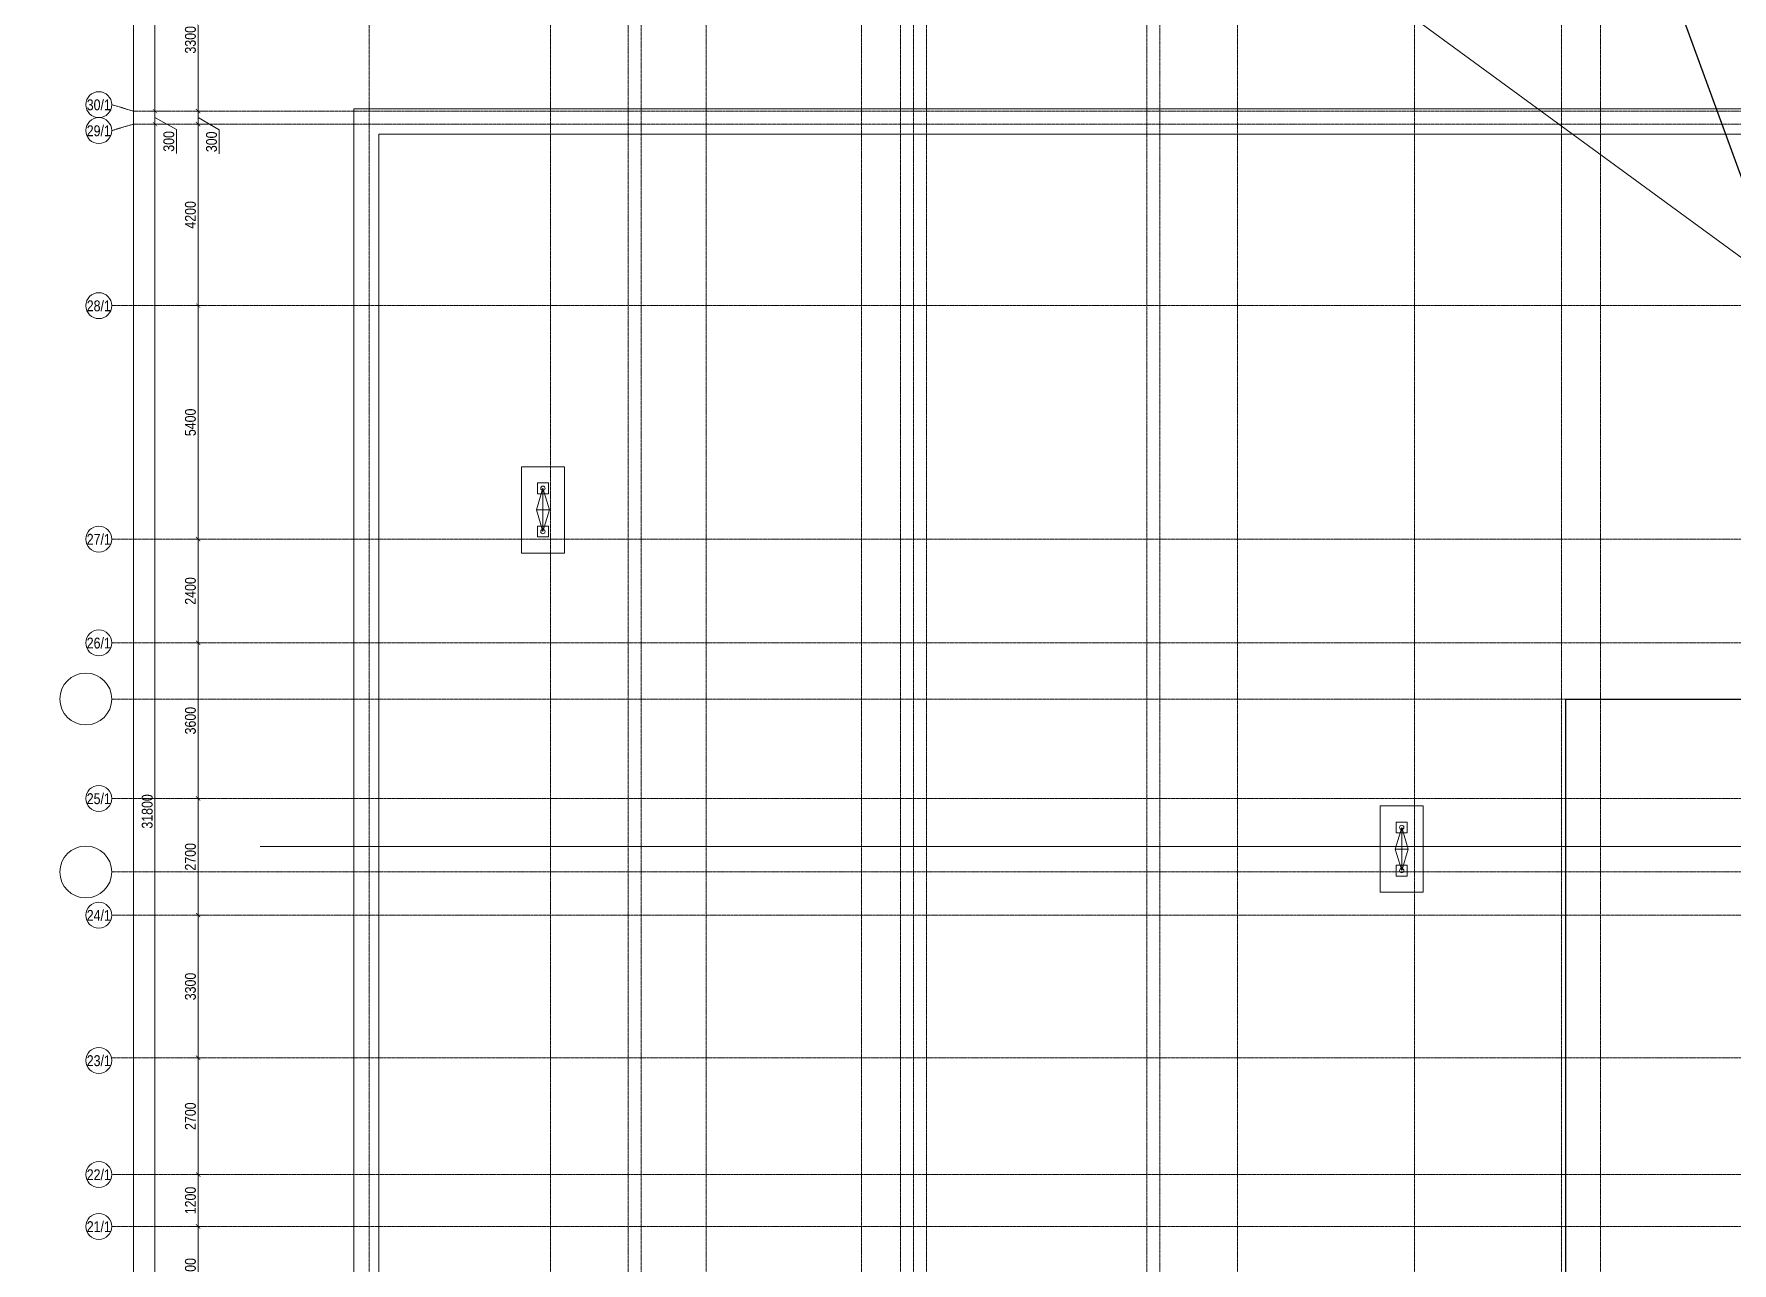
# Model space of a CAD drawing. Header units: millimetres. Extents: x -65509 to 912790, y 446 to 713294.
# Drawn here: x 381846 to 421146, y 580437 to 608868 of the extents above; entities that cross this region are included whole.
import ezdxf
from ezdxf import colors
from ezdxf.entities.mleader import LeaderData, LeaderLine
from ezdxf.enums import TextEntityAlignment as Align
from ezdxf.math import Vec2, Vec3

# ---------------------------------------------------------------- set-up
doc = ezdxf.new("R2010")
doc.units = ezdxf.units.MM
doc.linetypes.add('CENTER2', pattern=[28.575, 19.05, -3.175, 3.175, -3.175])
doc.linetypes.add('DASHED', pattern=[19.05, 12.7, -6.35])
doc.layers.get('Defpoints').update_dxf_attribs({"color": 250})
doc.layers.add('АР_Делит', color=250, linetype='Continuous', lineweight=0, plot=False)
for name, color, linetype, lineweight in [('АР_Разрезы марка', 7, 'Continuous', 13), ('АР_ФАСАД', 250, 'Continuous', 9), ('РД_Воронки с кровли', 250, 'Continuous', 18), ('РД_Оси_100', 250, 'Continuous', 0), ('РД_Оси_размер', 250, 'Continuous', 0)]:
    doc.layers.add(name, color=color, linetype=linetype, lineweight=lineweight)
doc.styles.add('style1', font='ARIALN.TTF')
doc.styles.add('ккк', font='isocpeur.ttf', dxfattribs={"width": 0.85, "oblique": 15})
doc.dimstyles.new('Dim100_ареал', dxfattribs={"dimscale": 100, "dimtxt": 2.5, "dimasz": 1, "dimexe": 1, "dimexo": 1, "dimgap": 0.5, "dimtad": 1, "dimzin": 12, "dimdsep": 46, "dimtxsty": 'style1', "dimblk": 'ARCHTICK', "dimcen": 1, "dimdle": 1, "dimclrd": 256, "dimclre": 256, "dimaunit": 1, "dimadec": 0, "dimazin": 3, "dimtfac": 1, "dimtmove": 1, "dimatfit": 3, "dimldrblk": 'OPEN30', "dimfxl": 4, "dimfxlon": 1, "dimtolj": 1, "dimtzin": 0, "dimlwd": 9, "dimlwe": 9, "dimarcsym": 0})

# ---------------------------------------------------------------- blocks, each defined once
blk = doc.blocks.new('_DotSmall')
at = {"color": 0, "linetype": 'ByBlock', "const_width": 0.5}
blk.add_lwpolyline([(-0.0625, 0, 1), (0.0625, 0, 1)], format="xyb", close=True, dxfattribs=at)
blk = doc.blocks.new('A-iden')
at = {"linetype": 'Continuous', "lineweight": 5}
blk.add_circle((0, -4), 3, dxfattribs=at)
at = {"color": 0, "linetype": 'Continuous', "lineweight": 20, "style": 'ккк', "width": 0.85}
blk.add_attdef('ID', text='', height=8, dxfattribs=at).set_placement((0.31, -3.85), align=Align.MIDDLE_CENTER)
blk = doc.blocks.new('_ArchTick')
at = {"color": 0, "linetype": 'ByBlock', "const_width": 0.15}
blk.add_lwpolyline([(-0.5, -0.5), (0.5, 0.5)], dxfattribs=at)
blk = doc.blocks.new('*D245')
at = {"layer": 'Defpoints', "color": 0, "transparency": 16777216}
for p in [(-5455, 134700), (-2955, 134700), (-2955, 0)]:
    blk.add_point(p, dxfattribs=at)
at = {"layer": 'РД_Оси_размер', "color": 0, "lineweight": 5, "transparency": 16777216}
for p, q in [((-5255, 134700), (-5555, 134700)), ((-5455, -100), (-5455, 134800)), ((-5255, 0), (-5555, 0))]:
    blk.add_line(p, q, dxfattribs=at)
at = {"layer": 'РД_Оси_размер', "color": 0, "lineweight": 5, "transparency": 16777216, "xscale": 100, "yscale": 100, "zscale": 100}
for p, rotation in [((-5455, 134700), 90), ((-5455, 0), 270)]:
    blk.add_blockref('_ArchTick', p, dxfattribs=dict(at, rotation=rotation))
at = {"layer": 'РД_Оси_размер', "color": 0, "transparency": 16777216, "insert": (-5633, 67350), "char_height": 250, "attachment_point": 5, "rotation": 90, "style": 'style1'}
blk.add_mtext('\\A1;134700', dxfattribs=at)
blk = doc.blocks.new('_Open30')
at = {"color": 0, "linetype": 'ByBlock', "lineweight": -2}
for p, q in [((-1, 0.27), (0, 0)), ((0, 0), (-1, -0.27)), ((0, 0), (-1, 0))]:
    blk.add_line(p, q, dxfattribs=at)
blk = doc.blocks.new('*D263')
at = {"layer": 'Defpoints', "color": 0, "transparency": 16777216}
for p in [(-3955, 75000), (-2955, 75000), (-2955, 72900)]:
    blk.add_point(p, dxfattribs=at)
at = {"layer": 'РД_Оси_размер', "color": 0, "lineweight": 5, "transparency": 16777216}
for p, q in [((-3955, 72800), (-3955, 75100)), ((-3755, 75000), (-4055, 75000)), ((-3755, 72900), (-4055, 72900))]:
    blk.add_line(p, q, dxfattribs=at)
at = {"layer": 'РД_Оси_размер', "color": 0, "lineweight": 5, "transparency": 16777216, "xscale": 100, "yscale": 100, "zscale": 100}
for p, rotation in [((-3955, 75000), 90), ((-3955, 72900), 270)]:
    blk.add_blockref('_ArchTick', p, dxfattribs=dict(at, rotation=rotation))
at = {"layer": 'РД_Оси_размер', "color": 0, "transparency": 16777216, "insert": (-4133, 73950), "char_height": 250, "attachment_point": 5, "rotation": 90, "style": 'style1'}
blk.add_mtext('\\A1;2100', dxfattribs=at)
blk = doc.blocks.new('*D264')
at = {"layer": 'Defpoints', "color": 0, "transparency": 16777216}
for p in [(-3955, 76200), (-2955, 76200), (-2955, 75000)]:
    blk.add_point(p, dxfattribs=at)
at = {"layer": 'РД_Оси_размер', "color": 0, "lineweight": 5, "transparency": 16777216}
for p, q in [((-3955, 74900), (-3955, 76300)), ((-3755, 76200), (-4055, 76200)), ((-3755, 75000), (-4055, 75000))]:
    blk.add_line(p, q, dxfattribs=at)
at = {"layer": 'РД_Оси_размер', "color": 0, "lineweight": 5, "transparency": 16777216, "xscale": 100, "yscale": 100, "zscale": 100}
for p, rotation in [((-3955, 76200), 90), ((-3955, 75000), 270)]:
    blk.add_blockref('_ArchTick', p, dxfattribs=dict(at, rotation=rotation))
at = {"layer": 'РД_Оси_размер', "color": 0, "transparency": 16777216, "insert": (-4133, 75600), "char_height": 250, "attachment_point": 5, "rotation": 90, "style": 'style1'}
blk.add_mtext('\\A1;1200', dxfattribs=at)
blk = doc.blocks.new('*D265')
at = {"layer": 'Defpoints', "color": 0, "transparency": 16777216}
for p in [(-3955, 78900), (-2955, 78900), (-2955, 76200)]:
    blk.add_point(p, dxfattribs=at)
at = {"layer": 'РД_Оси_размер', "color": 0, "lineweight": 5, "transparency": 16777216}
for p, q in [((-3955, 76100), (-3955, 79000)), ((-3755, 78900), (-4055, 78900)), ((-3755, 76200), (-4055, 76200))]:
    blk.add_line(p, q, dxfattribs=at)
at = {"layer": 'РД_Оси_размер', "color": 0, "lineweight": 5, "transparency": 16777216, "xscale": 100, "yscale": 100, "zscale": 100}
for p, rotation in [((-3955, 78900), 90), ((-3955, 76200), 270)]:
    blk.add_blockref('_ArchTick', p, dxfattribs=dict(at, rotation=rotation))
at = {"layer": 'РД_Оси_размер', "color": 0, "transparency": 16777216, "insert": (-4133, 77550), "char_height": 250, "attachment_point": 5, "rotation": 90, "style": 'style1'}
blk.add_mtext('\\A1;2700', dxfattribs=at)
blk = doc.blocks.new('*D266')
at = {"layer": 'Defpoints', "color": 0, "transparency": 16777216}
for p in [(-3955, 82200), (-2955, 82200), (-2955, 78900)]:
    blk.add_point(p, dxfattribs=at)
at = {"layer": 'РД_Оси_размер', "color": 0, "lineweight": 5, "transparency": 16777216}
for p, q in [((-3755, 82200), (-4055, 82200)), ((-3955, 78800), (-3955, 82300)), ((-3755, 78900), (-4055, 78900))]:
    blk.add_line(p, q, dxfattribs=at)
at = {"layer": 'РД_Оси_размер', "color": 0, "lineweight": 5, "transparency": 16777216, "xscale": 100, "yscale": 100, "zscale": 100}
for p, rotation in [((-3955, 82200), 90), ((-3955, 78900), 270)]:
    blk.add_blockref('_ArchTick', p, dxfattribs=dict(at, rotation=rotation))
at = {"layer": 'РД_Оси_размер', "color": 0, "transparency": 16777216, "insert": (-4133, 80550), "char_height": 250, "attachment_point": 5, "rotation": 90, "style": 'style1'}
blk.add_mtext('\\A1;3300', dxfattribs=at)
blk = doc.blocks.new('*D267')
at = {"layer": 'Defpoints', "color": 0, "transparency": 16777216}
for p in [(-3955, 84900), (-2955, 84900), (-2955, 82200)]:
    blk.add_point(p, dxfattribs=at)
at = {"layer": 'РД_Оси_размер', "color": 0, "lineweight": 5, "transparency": 16777216}
for p, q in [((-3755, 84900), (-4055, 84900)), ((-3955, 82100), (-3955, 85000)), ((-3755, 82200), (-4055, 82200))]:
    blk.add_line(p, q, dxfattribs=at)
at = {"layer": 'РД_Оси_размер', "color": 0, "lineweight": 5, "transparency": 16777216, "xscale": 100, "yscale": 100, "zscale": 100}
for p, rotation in [((-3955, 84900), 90), ((-3955, 82200), 270)]:
    blk.add_blockref('_ArchTick', p, dxfattribs=dict(at, rotation=rotation))
at = {"layer": 'РД_Оси_размер', "color": 0, "transparency": 16777216, "insert": (-4133, 83550), "char_height": 250, "attachment_point": 5, "rotation": 90, "style": 'style1'}
blk.add_mtext('\\A1;2700', dxfattribs=at)
blk = doc.blocks.new('*D268')
at = {"layer": 'Defpoints', "color": 0, "transparency": 16777216}
for p in [(-3955, 88500), (-2955, 88500), (-2955, 84900)]:
    blk.add_point(p, dxfattribs=at)
at = {"layer": 'РД_Оси_размер', "color": 0, "lineweight": 5, "transparency": 16777216}
for p, q in [((-3755, 88500), (-4055, 88500)), ((-3955, 84800), (-3955, 88600)), ((-3755, 84900), (-4055, 84900))]:
    blk.add_line(p, q, dxfattribs=at)
at = {"layer": 'РД_Оси_размер', "color": 0, "lineweight": 5, "transparency": 16777216, "xscale": 100, "yscale": 100, "zscale": 100}
for p, rotation in [((-3955, 88500), 90), ((-3955, 84900), 270)]:
    blk.add_blockref('_ArchTick', p, dxfattribs=dict(at, rotation=rotation))
at = {"layer": 'РД_Оси_размер', "color": 0, "transparency": 16777216, "insert": (-4133, 86700), "char_height": 250, "attachment_point": 5, "rotation": 90, "style": 'style1'}
blk.add_mtext('\\A1;3600', dxfattribs=at)
blk = doc.blocks.new('*D269')
at = {"layer": 'Defpoints', "color": 0, "transparency": 16777216}
for p in [(-3955, 90900), (-2955, 90900), (-2955, 88500)]:
    blk.add_point(p, dxfattribs=at)
at = {"layer": 'РД_Оси_размер', "color": 0, "lineweight": 5, "transparency": 16777216}
for p, q in [((-3755, 90900), (-4055, 90900)), ((-3955, 88400), (-3955, 91000)), ((-3755, 88500), (-4055, 88500))]:
    blk.add_line(p, q, dxfattribs=at)
at = {"layer": 'РД_Оси_размер', "color": 0, "lineweight": 5, "transparency": 16777216, "xscale": 100, "yscale": 100, "zscale": 100}
for p, rotation in [((-3955, 90900), 90), ((-3955, 88500), 270)]:
    blk.add_blockref('_ArchTick', p, dxfattribs=dict(at, rotation=rotation))
at = {"layer": 'РД_Оси_размер', "color": 0, "transparency": 16777216, "insert": (-4133, 89700), "char_height": 250, "attachment_point": 5, "rotation": 90, "style": 'style1'}
blk.add_mtext('\\A1;2400', dxfattribs=at)
blk = doc.blocks.new('*D270')
at = {"layer": 'Defpoints', "color": 0, "transparency": 16777216}
for p in [(-3955, 96300), (-2955, 96300), (-2955, 90900)]:
    blk.add_point(p, dxfattribs=at)
at = {"layer": 'РД_Оси_размер', "color": 0, "lineweight": 5, "transparency": 16777216}
for p, q in [((-3755, 96300), (-4055, 96300)), ((-3955, 90800), (-3955, 96400)), ((-3755, 90900), (-4055, 90900))]:
    blk.add_line(p, q, dxfattribs=at)
at = {"layer": 'РД_Оси_размер', "color": 0, "lineweight": 5, "transparency": 16777216, "xscale": 100, "yscale": 100, "zscale": 100}
for p, rotation in [((-3955, 96300), 90), ((-3955, 90900), 270)]:
    blk.add_blockref('_ArchTick', p, dxfattribs=dict(at, rotation=rotation))
at = {"layer": 'РД_Оси_размер', "color": 0, "transparency": 16777216, "insert": (-4133, 93600), "char_height": 250, "attachment_point": 5, "rotation": 90, "style": 'style1'}
blk.add_mtext('\\A1;5400', dxfattribs=at)
blk = doc.blocks.new('*D271')
at = {"layer": 'Defpoints', "color": 0, "transparency": 16777216}
for p in [(-3955, 100500), (-2955, 100500), (-2955, 96300)]:
    blk.add_point(p, dxfattribs=at)
at = {"layer": 'РД_Оси_размер', "color": 0, "lineweight": 5, "transparency": 16777216}
for p, q in [((-3755, 100500), (-4055, 100500)), ((-3955, 96200), (-3955, 100600)), ((-3755, 96300), (-4055, 96300))]:
    blk.add_line(p, q, dxfattribs=at)
at = {"layer": 'РД_Оси_размер', "color": 0, "lineweight": 5, "transparency": 16777216, "xscale": 100, "yscale": 100, "zscale": 100}
for p, rotation in [((-3955, 100500), 90), ((-3955, 96300), 270)]:
    blk.add_blockref('_ArchTick', p, dxfattribs=dict(at, rotation=rotation))
at = {"layer": 'РД_Оси_размер', "color": 0, "transparency": 16777216, "insert": (-4133, 98400), "char_height": 250, "attachment_point": 5, "rotation": 90, "style": 'style1'}
blk.add_mtext('\\A1;4200', dxfattribs=at)
blk = doc.blocks.new('*D272')
at = {"layer": 'Defpoints', "color": 0, "transparency": 16777216}
for p in [(-3955, 100800), (-2955, 100800), (-2955, 100500)]:
    blk.add_point(p, dxfattribs=at)
at = {"layer": 'РД_Оси_размер', "color": 0, "lineweight": 5, "transparency": 16777216}
for p, q in [((-3755, 100800), (-4055, 100800)), ((-3955, 100400), (-3955, 100900)), ((-3955, 100650), (-3467, 100366)), ((-3755, 100500), (-4055, 100500)), ((-3467, 100366), (-3467, 99814))]:
    blk.add_line(p, q, dxfattribs=at)
at = {"layer": 'РД_Оси_размер', "color": 0, "lineweight": 5, "transparency": 16777216, "xscale": 100, "yscale": 100, "zscale": 100}
for p, rotation in [((-3955, 100800), 90), ((-3955, 100500), 270)]:
    blk.add_blockref('_ArchTick', p, dxfattribs=dict(at, rotation=rotation))
at = {"layer": 'РД_Оси_размер', "color": 0, "transparency": 16777216, "insert": (-3645, 100090), "char_height": 250, "attachment_point": 5, "rotation": 90, "style": 'style1'}
blk.add_mtext('\\A1;300', dxfattribs=at)
blk = doc.blocks.new('*D273')
at = {"layer": 'Defpoints', "color": 0, "transparency": 16777216}
for p in [(-3955, 104100), (-2955, 104100), (-2955, 100800)]:
    blk.add_point(p, dxfattribs=at)
at = {"layer": 'РД_Оси_размер', "color": 0, "lineweight": 5, "transparency": 16777216}
for p, q in [((-3955, 100700), (-3955, 104200)), ((-3755, 104100), (-4055, 104100)), ((-3755, 100800), (-4055, 100800))]:
    blk.add_line(p, q, dxfattribs=at)
at = {"layer": 'РД_Оси_размер', "color": 0, "lineweight": 5, "transparency": 16777216, "xscale": 100, "yscale": 100, "zscale": 100}
for p, rotation in [((-3955, 104100), 90), ((-3955, 100800), 270)]:
    blk.add_blockref('_ArchTick', p, dxfattribs=dict(at, rotation=rotation))
at = {"layer": 'РД_Оси_размер', "color": 0, "transparency": 16777216, "insert": (-4133, 102450), "char_height": 250, "attachment_point": 5, "rotation": 90, "style": 'style1'}
blk.add_mtext('\\A1;3300', dxfattribs=at)
blk = doc.blocks.new('*D238')
at = {"layer": 'Defpoints', "color": 0, "transparency": 16777216}
for p in [(-4955, 100500), (-2955, 100500), (-2955, 68700)]:
    blk.add_point(p, dxfattribs=at)
at = {"layer": 'РД_Оси_размер', "color": 0, "lineweight": 5, "transparency": 16777216}
for p, q in [((-4755, 100500), (-5055, 100500)), ((-4955, 68600), (-4955, 100600)), ((-4755, 68700), (-5055, 68700))]:
    blk.add_line(p, q, dxfattribs=at)
at = {"layer": 'РД_Оси_размер', "color": 0, "lineweight": 5, "transparency": 16777216, "xscale": 100, "yscale": 100, "zscale": 100}
for p, rotation in [((-4955, 100500), 90), ((-4955, 68700), 270)]:
    blk.add_blockref('_ArchTick', p, dxfattribs=dict(at, rotation=rotation))
at = {"layer": 'РД_Оси_размер', "color": 0, "transparency": 16777216, "insert": (-5133, 84600), "char_height": 250, "attachment_point": 5, "rotation": 90, "style": 'style1'}
blk.add_mtext('\\A1;31800', dxfattribs=at)
blk = doc.blocks.new('*D239')
at = {"layer": 'Defpoints', "color": 0, "transparency": 16777216}
for p in [(-4955, 100800), (-2955, 100800), (-2955, 100500)]:
    blk.add_point(p, dxfattribs=at)
at = {"layer": 'РД_Оси_размер', "color": 0, "lineweight": 5, "transparency": 16777216}
for p, q in [((-4755, 100800), (-5055, 100800)), ((-4955, 100400), (-4955, 100900)), ((-4955, 100650), (-4455, 100376)), ((-4755, 100500), (-5055, 100500)), ((-4455, 100376), (-4455, 99823))]:
    blk.add_line(p, q, dxfattribs=at)
at = {"layer": 'РД_Оси_размер', "color": 0, "lineweight": 5, "transparency": 16777216, "xscale": 100, "yscale": 100, "zscale": 100}
for p, rotation in [((-4955, 100800), 90), ((-4955, 100500), 270)]:
    blk.add_blockref('_ArchTick', p, dxfattribs=dict(at, rotation=rotation))
at = {"layer": 'РД_Оси_размер', "color": 0, "transparency": 16777216, "insert": (-4633, 100100), "char_height": 250, "attachment_point": 5, "rotation": 90, "style": 'style1'}
blk.add_mtext('\\A1;300', dxfattribs=at)
blk = doc.blocks.new('*D240')
at = {"layer": 'Defpoints', "color": 0, "transparency": 16777216}
for p in [(-4955, 134700), (-2955, 134700), (-2955, 100800)]:
    blk.add_point(p, dxfattribs=at)
at = {"layer": 'РД_Оси_размер', "color": 0, "lineweight": 5, "transparency": 16777216}
for p, q in [((-4755, 134700), (-5055, 134700)), ((-4955, 100700), (-4955, 134800)), ((-4755, 100800), (-5055, 100800))]:
    blk.add_line(p, q, dxfattribs=at)
at = {"layer": 'РД_Оси_размер', "color": 0, "lineweight": 5, "transparency": 16777216, "xscale": 100, "yscale": 100, "zscale": 100}
for p, rotation in [((-4955, 134700), 90), ((-4955, 100800), 270)]:
    blk.add_blockref('_ArchTick', p, dxfattribs=dict(at, rotation=rotation))
at = {"layer": 'РД_Оси_размер', "color": 0, "transparency": 16777216, "insert": (-5133, 117750), "char_height": 250, "attachment_point": 5, "rotation": 90, "style": 'style1'}
blk.add_mtext('\\A1;33900', dxfattribs=at)
blk = doc.blocks.new('A$Cd58bfb5e')
at = {"layer": 'РД_Воронки с кровли', "lineweight": 0, "ltscale": 2}
for p, q in [((-500, 0), (0, 150)), ((500, 0), (-500, 0)), ((0, 150), (500, 0)), ((0, -150), (0, 150)), ((500, 0), (0, -150)), ((0, -150), (-500, 0))]:
    blk.add_line(p, q, dxfattribs=at)
at = {"layer": 'РД_Воронки с кровли'}
for points in [[(1000, 500), (1000, -500), (-1000, -500), (-1000, 500)], [(625, -125), (625, 125), (375, 125), (375, -125)]]:
    blk.add_lwpolyline(points, close=True, dxfattribs=at)
at = {"layer": 'РД_Воронки с кровли', "linetype": 'Continuous', "lineweight": 0}
blk.add_lwpolyline([(-625, -125), (-375, -125), (-375, 125), (-625, 125)], close=True, dxfattribs=at)
at = {"layer": 'РД_Воронки с кровли', "lineweight": 0}
for centre in [(-500, 0), (500, 0)]:
    blk.add_circle(centre, 50, dxfattribs=at)
blk = doc.blocks.new('воронки с кровли')
at = {"layer": 'РД_Воронки с кровли', "lineweight": 70, "rotation": 270}
for p in [(-227426, 283848), (-207551, 276003)]:
    blk.add_blockref('A$Cd58bfb5e', p, dxfattribs=at)
blk = doc.blocks.new('СОШ_2200_АР_ОСИ_М100_28.05.24')
at = {"layer": 'АР_Делит', "linetype": 'CENTER2'}
for p, q in [((-5954.958, 87200), (47367.08, 87200)), ((-5954.958, 83200), (47367.08, 83200))]:
    blk.add_line(p, q, dxfattribs=at)
at = {"layer": 'АР_Делит', "color": 5, "linetype": 'DASHED'}
blk.add_lwpolyline([(114955, 135155), (114955, -355), (93595.036, -355), (93595.036, 13855), (94145, 13855), (94145, 68320), (66055, 68320), (66055, 13857.73), (83455, 13857.73), (83455, -355), (45245, -355), (45245, 13145), (44695, 13145), (44695, 26755), (45245, 26755), (45245, 68320), (20455, 68320), (20455, 26755), (27955, 26755), (27955, 13145), (-355, 13145), (-355, 100855), (37145, 100855), (37145, 129155)], dxfattribs=at)
at = {"layer": 'АР_Делит'}
for centre in [(-6554.958, 87200), (-6554.958, 83200)]:
    blk.add_circle(centre, 600, dxfattribs=at)
at = {"layer": 'РД_Оси_100', "linetype": 'CENTER2'}
for p, q in [((0, -6155), (0, 139938.679)), ((4200, -6155), (4200, 139938.679)), ((20100, -6155), (20100, 139938.679)), ((27600, -6155), (27600, 139938.679)), ((-5954.958, 96300), (119910, 96300)), ((-5954.958, 90900), (119910, 90900)), ((-5954.958, 88500), (119910, 88500)), ((-5954.958, 84900), (119910, 84900)), ((119910, 82200), (-5954.958, 82200)), ((-5954.958, 78900), (119910, 78900)), ((119910, 76200), (-5954.958, 76200)), ((-5954.958, 75000), (119910, 75000))]:
    blk.add_line(p, q, dxfattribs=at)
at = {"layer": 'РД_Оси_100', "color": 1, "linetype": 'CENTER2'}
blk.add_line((24200, -6155), (24200, 139938.679), dxfattribs=at)
at = {"layer": 'РД_Оси_100', "linetype": 'CENTER2'}
for points in [[(5849.555, 139938.679), (6000, 139538.679), (6000, -6194.559)], [(6300, -6195.83), (6300, 139538.679), (6450, 139938.679)], [(7800, -6155), (7800, 139938.679)], [(11400, 139938.679), (11400, -6155)], [(12000.12, -6155), (12300, -5755), (12300, 139538.679), (12000, 139938.679)], [(12600, -6155), (12600, 139938.679)], [(13200, -6155), (12900, -5755), (12900, 139538.679), (13220.167, 139939.357)], [(17850, 139938.679), (18000, 139538.679), (18000, -6194.092)], [(18300, -6196.31), (18300, 139538.679), (18450, 139938.679)], [(28500, -6155), (28500, 139938.679)], [(119910, 100950), (119410, 100800), (-5454.958, 100800), (-5954.958, 100950)], [(119910, 100350), (119410, 100500), (-5454.958, 100500), (-5954.958, 100350)]]:
    blk.add_lwpolyline(points, dxfattribs=at)
at = {"layer": 'РД_Оси_100', "color": 0}
ref = blk.add_blockref('A-iden', (-6254.958, 101350), dxfattribs=dict(at, xscale=100, yscale=100, zscale=100))
ref.add_attrib('ID', '30/1', dxfattribs={"layer": '0', "linetype": 'Continuous', "height": 250, "style": 'style1'}).set_placement((-6254.958, 100950), align=Align.MIDDLE)
ref = blk.add_blockref('A-iden', (-6254.958, 100750), dxfattribs=dict(at, xscale=100, yscale=100, zscale=100))
ref.add_attrib('ID', '29/1', dxfattribs={"layer": '0', "linetype": 'Continuous', "height": 250, "style": 'style1'}).set_placement((-6254.958, 100350), align=Align.MIDDLE)
ref = blk.add_blockref('A-iden', (-6254.958, 96700), dxfattribs=dict(at, xscale=100, yscale=100, zscale=100))
ref.add_attrib('ID', '28/1', dxfattribs={"layer": '0', "linetype": 'Continuous', "height": 250, "style": 'style1'}).set_placement((-6254.958, 96300), align=Align.MIDDLE)
ref = blk.add_blockref('A-iden', (-6254.958, 91300), dxfattribs=dict(at, xscale=100, yscale=100, zscale=100))
ref.add_attrib('ID', '27/1', dxfattribs={"layer": '0', "linetype": 'Continuous', "height": 250, "style": 'style1'}).set_placement((-6254.958, 90900), align=Align.MIDDLE)
ref = blk.add_blockref('A-iden', (-6254.958, 88900), dxfattribs=dict(at, xscale=100, yscale=100, zscale=100))
ref.add_attrib('ID', '26/1', dxfattribs={"layer": '0', "linetype": 'Continuous', "height": 250, "style": 'style1'}).set_placement((-6254.958, 88500), align=Align.MIDDLE)
ref = blk.add_blockref('A-iden', (-6254.958, 85300), dxfattribs=dict(at, xscale=100, yscale=100, zscale=100))
ref.add_attrib('ID', '25/1', dxfattribs={"layer": '0', "linetype": 'Continuous', "height": 250, "style": 'style1'}).set_placement((-6254.958, 84900), align=Align.MIDDLE)
ref = blk.add_blockref('A-iden', (-6254.958, 82600), dxfattribs=dict(at, xscale=100, yscale=100, zscale=100))
ref.add_attrib('ID', '24/1', dxfattribs={"layer": '0', "linetype": 'Continuous', "height": 250, "style": 'style1'}).set_placement((-6254.958, 82200), align=Align.MIDDLE)
ref = blk.add_blockref('A-iden', (-6254.958, 79239.148), dxfattribs=dict(at, xscale=100, yscale=100, zscale=100))
ref.add_attrib('ID', '23/1', dxfattribs={"layer": '0', "linetype": 'Continuous', "height": 250, "style": 'style1'}).set_placement((-6254.958, 78839.148), align=Align.MIDDLE)
ref = blk.add_blockref('A-iden', (-6254.958, 76600), dxfattribs=dict(at, xscale=100, yscale=100, zscale=100))
ref.add_attrib('ID', '22/1', dxfattribs={"layer": '0', "linetype": 'Continuous', "height": 250, "style": 'style1'}).set_placement((-6254.958, 76200), align=Align.MIDDLE)
ref = blk.add_blockref('A-iden', (-6254.958, 75400), dxfattribs=dict(at, xscale=100, yscale=100, zscale=100))
ref.add_attrib('ID', '21/1', dxfattribs={"layer": '0', "linetype": 'Continuous', "height": 250, "style": 'style1'}).set_placement((-6254.958, 75000), align=Align.MIDDLE)
at = {"layer": 'РД_Оси_размер'}
for base, p1, p2, picture, middle in [((-5454.958, 134700), (-2954.958, 0), (-2954.958, 134700), '*D245', (-5632.601, 67350)), ((-4954.958, 134700), (-2954.958, 100800), (-2954.958, 134700), '*D240', (-5132.601, 117750)), ((-3954.958, 104100), (-2954.958, 100800), (-2954.958, 104100), '*D273', (-4132.601, 102450)), ((-4954.958, 100500), (-2954.958, 68700), (-2954.958, 100500), '*D238', (-5132.601, 84600)), ((-3954.958, 100500), (-2954.958, 96300), (-2954.958, 100500), '*D271', (-4132.601, 98400)), ((-3954.958, 96300), (-2954.958, 90900), (-2954.958, 96300), '*D270', (-4132.601, 93600)), ((-3954.958, 90900), (-2954.958, 88500), (-2954.958, 90900), '*D269', (-4132.601, 89700)), ((-3954.958, 88500), (-2954.958, 84900), (-2954.958, 88500), '*D268', (-4132.601, 86700)), ((-3954.958, 84900), (-2954.958, 82200), (-2954.958, 84900), '*D267', (-4132.601, 83550)), ((-3954.958, 82200), (-2954.958, 78900), (-2954.958, 82200), '*D266', (-4132.601, 80550)), ((-3954.958, 78900), (-2954.958, 76200), (-2954.958, 78900), '*D265', (-4132.601, 77550)), ((-3954.958, 76200), (-2954.958, 75000), (-2954.958, 76200), '*D264', (-4132.601, 75600)), ((-3954.958, 75000), (-2954.958, 72900), (-2954.958, 75000), '*D263', (-4132.601, 73950))]:
    dim = blk.add_linear_dim(base=base, p1=p1, p2=p2, angle=90, dimstyle='Dim100_ареал', dxfattribs=at)
    dim.commit()
    dim.dimension.update_dxf_attribs({"geometry": picture, "text_midpoint": middle})
for base, picture, middle in [((-4954.958, 100800), '*D239', (-4454.958, 100325.718)), ((-3954.958, 100800), '*D272', (-3467.196, 100316.233))]:
    dim = blk.add_linear_dim(base=base, p1=(-2954.958, 100500), p2=(-2954.958, 100800), angle=90, dimstyle='Dim100_ареал', dxfattribs=at)
    dim.commit()
    dim.dimension.update_dxf_attribs({"geometry": picture, "text_midpoint": middle, "dimtype": 128})

msp = doc.modelspace()

# ---------------------------------------------------------------- linework, layer by layer
at = {"layer": 'АР_Делит', "linetype": 'DASHED', "lineweight": 25}
msp.add_lwpolyline([(417300.882, 593483.318), (435100.882, 593483.318), (435100.882, 575083.318), (417300.882, 575083.318)], close=True, dxfattribs=at)
at = {"layer": 'АР_Разрезы марка', "linetype": 'DASHED', "lineweight": 0}
msp.add_line((507945.703, 590072.788), (387081.99, 590072.788), dxfattribs=at)
at = {"layer": 'АР_ФАСАД'}
for points in [[(504555.882, 597663.318), (504555.882, 641438.318), (462345.882, 641438.318), (462345.882, 635438.318), (426745.882, 635438.318), (426745.882, 607138.318), (389245.882, 607138.318), (389245.882, 519428.318), (434765.882, 519428.318)], [(462345.882, 634853.318), (427330.882, 634853.318), (427330.882, 606553.318), (389830.882, 606553.318), (389830.882, 520013.318), (434765.882, 520013.318)]]:
    msp.add_lwpolyline(points, dxfattribs=at)

# ---------------------------------------------------------------- block references
at = {"layer": 'РД_Воронки с кровли', "lineweight": 0}
msp.add_blockref('воронки с кровли', (621051.707, 314010.479), dxfattribs=at)
at = {"layer": 'РД_Оси_100'}
msp.add_blockref('СОШ_2200_АР_ОСИ_М100_28.05.24', (389600.882, 506283.318), dxfattribs=at)

# ---------------------------------------------------------------- leaders
at = {"layer": 'АР_Делит'}
ml = msp.add_multileader_mtext('Standard', dxfattribs=at)
ml.set_content('предусмотреть лорбик_файерборд по мет.каркасу  от ФГ-15 до покрытия фермы/перекрытия', color=256, style='style1')
ml.set_leader_properties(color=256)
ml.build(insert=Vec2(0, 0))
ml.multileader.update_dxf_attribs({"has_dogleg": 0, "text_left_attachment_type": 6, "text_right_attachment_type": 6, "arrow_head_size": 500, "scale": 100})
ctx = ml.context
ctx.base_point, ctx.scale, ctx.char_height, ctx.arrow_head_size, ctx.landing_gap_size, ctx.plane_origin, ctx.plane_x_axis, ctx.plane_y_axis = Vec3(427558.207, 588605.03), 100, 300, 500, 50, Vec3(409878.206, 573003.983), Vec3(1, 0.00000001), Vec3(-0.00000001, 1)
ctx.left_attachment, ctx.right_attachment = 6, 6
notes = []
notes.append((ctx, [(1, (1, 1, 0), (427550.207, 588605.03), (1, 0.00000001), 8, [(0, [(436950.881, 590853.318)], 0, []), (1, [(401750.882, 659149.318)], 0, [])])]))
ctx.mtext.insert, ctx.mtext.text_direction, ctx.mtext.rotation, ctx.mtext.width, ctx.mtext.defined_height, ctx.mtext.flow_direction = Vec3(427608.207, 588988.318), Vec3(1, 0.00000001), 0.00000001, 4538.94863, 395.157, 5
ml = msp.add_multileader_mtext('Standard', dxfattribs=at)
ml.set_content('\\pxsm1;антипаника?', color=256, style='style1')
ml.set_leader_properties(color=256, linetype='ByLayer', lineweight=9)
ml.set_arrow_properties(name='DOTSMALL')
ml.build(insert=Vec2(0, 0))
ml.multileader.update_dxf_attribs({"text_left_attachment_type": 6, "text_right_attachment_type": 6, "text_bottom_attachment_type": 10, "dogleg_length": 25, "arrow_head_size": 100})
ctx = ml.context
ctx.base_point, ctx.char_height, ctx.arrow_head_size, ctx.landing_gap_size, ctx.plane_origin = Vec3(363213.556, 635761.908), 1000, 100, 50, Vec3(356400.809, 649329.266)
ctx.left_attachment, ctx.right_attachment, ctx.top_attachment = 6, 6, 10
notes.append((ctx, [(1, (1, 1, 0), (377503.911, 635761.908), (-1, 0), 7549.837, [(0, [(451600.882, 581586.98)], 0, [])])]))
ctx.mtext.insert, ctx.mtext.width, ctx.mtext.defined_height, ctx.mtext.line_spacing_factor, ctx.mtext.flow_direction = Vec3(363262.874, 636961.908), 12881.20192, 10741.778, 0.3, 5
for ctx, leaders in notes:
    for number, flags, end, landing, length, lines in leaders:
        leader = LeaderData()
        leader.index, (leader.has_last_leader_line, leader.has_dogleg_vector, leader.attachment_direction) = number, flags
        leader.last_leader_point, leader.dogleg_vector, leader.dogleg_length = Vec3(end), Vec3(landing), length
        for number, points, colour, breaks in lines:
            line = LeaderLine()
            line.index, line.vertices, line.color, line.breaks = number, Vec3.list(points), colors.encode_raw_color(colour), breaks
            leader.lines.append(line)
        ctx.leaders.append(leader)

doc.saveas('drawing.dxf')
